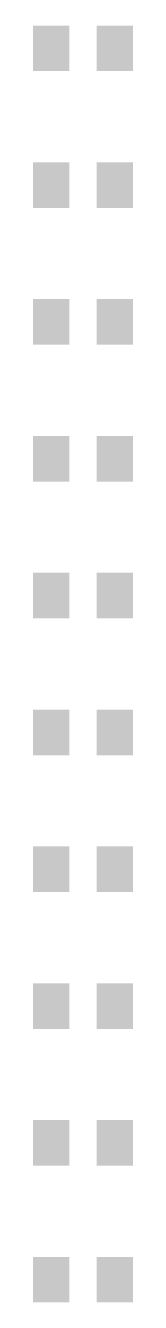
# Model space of a CAD drawing. Extents: x 2.9 to 5.1, y 4.5 to 32.5.
import ezdxf

# ---------------------------------------------------------------- set-up
doc = ezdxf.new("R2010")
doc.units = 0
doc.layers.add('31', color=253, linetype='CONTINUOUS')

# ---------------------------------------------------------------- blocks, each defined once
blk = doc.blocks.new('RECT')
blk.add_solid([(-0.5, -0.5), (0.5, -0.5), (-0.5, 0.5), (0.5, 0.5)])

msp = doc.modelspace()

# ---------------------------------------------------------------- block references
at = {"layer": '31', "xscale": 0.8}
for p in [(3.3, 32), (4.7, 32), (3.3, 29), (4.7, 29), (3.3, 26), (4.7, 26), (3.3, 23), (4.7, 23), (3.3, 20), (4.7, 20), (3.3, 17), (4.7, 17), (3.3, 14), (4.7, 14), (3.3, 11), (4.7, 11), (3.3, 8), (4.7, 8), (3.3, 5), (4.7, 5)]:
    msp.add_blockref('RECT', p, dxfattribs=at)

doc.saveas('drawing.dxf')
